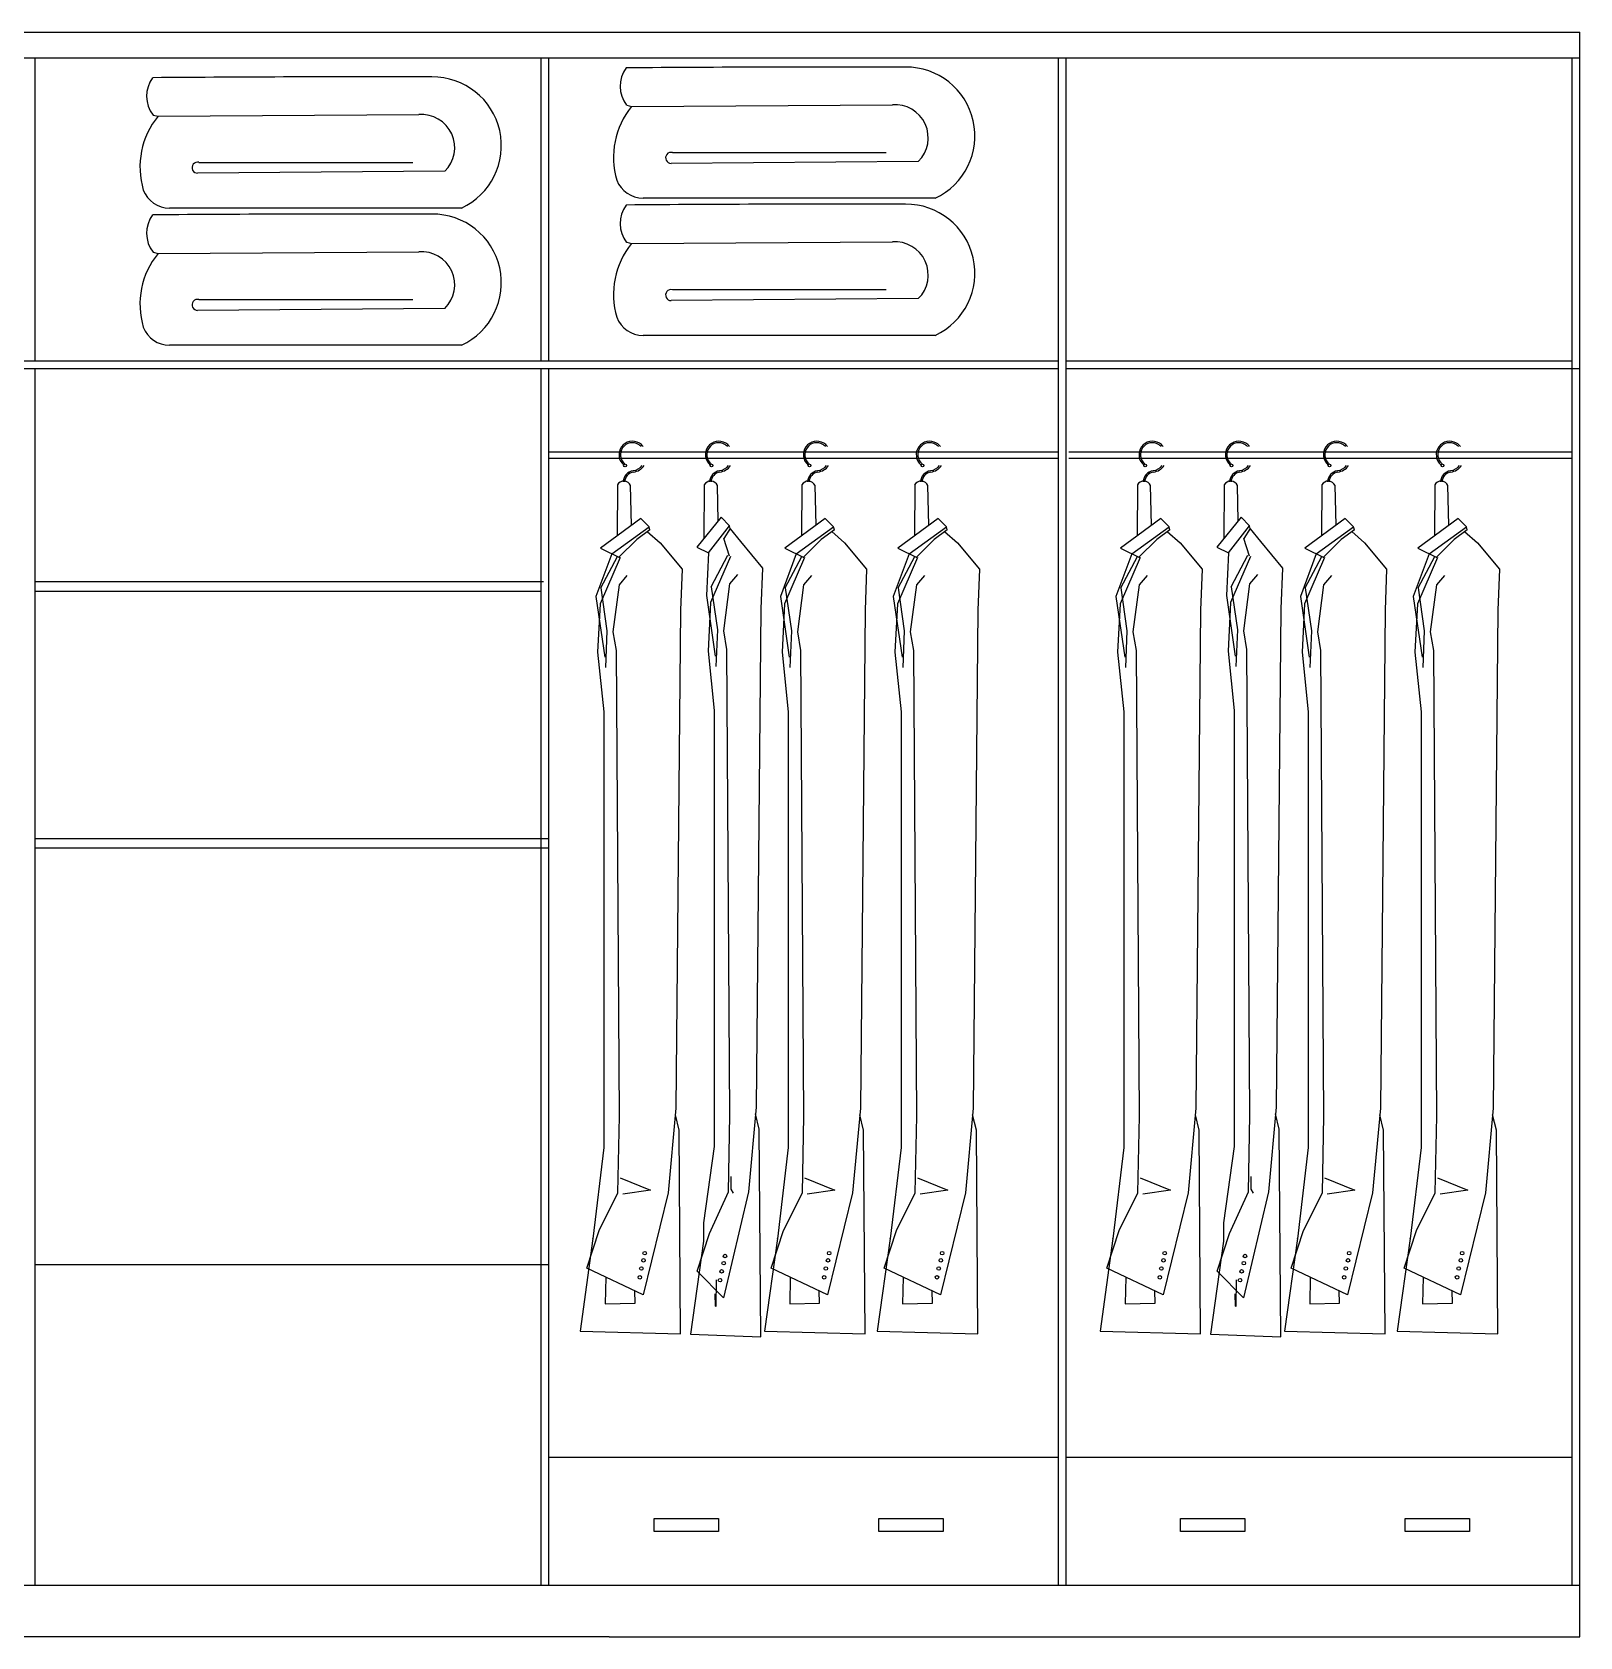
# Model space of a CAD drawing. Header units: millimetres. Extents: x 0 to 4012, y 0 to 2500.
# Drawn here: x 1601 to 4012, y 0 to 2500 of the extents above; entities that cross this region are included whole.
import ezdxf

# ---------------------------------------------------------------- set-up
doc = ezdxf.new("R2010")
doc.units = ezdxf.units.MM
doc.layers.add('家私', color=2, linetype='Continuous')

msp = doc.modelspace()

# ---------------------------------------------------------------- linework, layer by layer
at = {"color": 7}
for p, q in [((0, 2500), (3200, 2500)), ((3200, 2500), (4012, 2500)), ((4012, 0), (4012, 2500)), ((0, 2460), (3200, 2460)), ((1606, 1987.9), (1606, 2460)), ((2394, 1987.9), (2394, 2460)), ((2406, 1987.9), (2406, 2460)), ((3200, 80), (3200, 2460)), ((3200, 2460), (4012, 2460)), ((3212, 80), (3212, 2460)), ((4000, 80), (4000, 2460)), ((0, 1987.9), (3200, 1987.9)), ((0, 1975.9), (3200, 1975.9)), ((1606, 80), (1606, 1975.9)), ((2394, 80), (2394, 1975.9)), ((2406, 80), (2406, 1975.9)), ((3212, 1987.9), (4000, 1987.9)), ((3212, 1975.9), (4012, 1975.9)), ((2406, 1846.2), (3200, 1846.2)), ((2406, 1836.2), (3200, 1836.2)), ((3216, 1846.2), (4000, 1846.2)), ((3216, 1836.2), (4000, 1836.2)), ((2512.7, 1794.5), (2512.2, 1715.1)), ((2534.8, 1731.8), (2533.3, 1793.6)), ((2647.9, 1794.5), (2647.4, 1710.7)), ((2669.8, 1738.6), (2668.5, 1793.6)), ((2800, 1794.5), (2799.5, 1715.1)), ((2822.1, 1731.8), (2820.6, 1793.6)), ((2975.9, 1794.5), (2975.4, 1715.1)), ((2998, 1731.8), (2996.5, 1793.6)), ((3322.7, 1794.5), (3322.2, 1715.1)), ((3344.8, 1731.8), (3343.3, 1793.6)), ((3457.9, 1794.5), (3457.4, 1710.7)), ((3479.8, 1738.6), (3478.5, 1793.6)), ((3610, 1794.5), (3609.5, 1715.1)), ((3632.1, 1731.8), (3630.6, 1793.6)), ((3785.9, 1794.5), (3785.4, 1715.1)), ((3808, 1731.8), (3806.5, 1793.6)), ((2549.3, 1742.5), (2486.2, 1695.8)), ((2504, 1687.4), (2562.3, 1729.4)), ((2549.3, 1742.5), (2562.3, 1729.4)), ((2563.4, 1724.8), (2562.3, 1729.4)), ((2674.3, 1744.1), (2636.7, 1697.4)), ((2654.6, 1689), (2687.3, 1731.1)), ((2674.3, 1744.1), (2687.3, 1731.1)), ((2688.4, 1726.5), (2678.4, 1711.1)), ((2688.4, 1726.5), (2687.3, 1731.1)), ((2688.2, 1726.2), (2704.3, 1706.2)), ((2836.5, 1742.5), (2773.4, 1695.8)), ((2791.3, 1687.4), (2849.5, 1729.4)), ((2836.5, 1742.5), (2849.5, 1729.4)), ((2850.7, 1724.8), (2849.5, 1729.4)), ((3012.4, 1742.5), (2949.3, 1695.8)), ((2967.1, 1687.4), (3025.4, 1729.4)), ((3012.4, 1742.5), (3025.4, 1729.4)), ((3026.6, 1724.8), (3025.4, 1729.4)), ((3359.3, 1742.5), (3296.2, 1695.8)), ((3314, 1687.4), (3372.3, 1729.4)), ((3359.3, 1742.5), (3372.3, 1729.4)), ((3373.4, 1724.8), (3372.3, 1729.4)), ((3484.3, 1744.1), (3446.7, 1697.4)), ((3464.6, 1689), (3497.3, 1731.1)), ((3484.3, 1744.1), (3497.3, 1731.1)), ((3498.4, 1726.5), (3488.4, 1711.1)), ((3498.4, 1726.5), (3497.3, 1731.1)), ((3498.2, 1726.2), (3514.3, 1706.2)), ((3646.5, 1742.5), (3583.4, 1695.8)), ((3601.3, 1687.4), (3659.5, 1729.4)), ((3646.5, 1742.5), (3659.5, 1729.4)), ((3660.7, 1724.8), (3659.5, 1729.4)), ((3822.4, 1742.5), (3759.3, 1695.8)), ((3777.1, 1687.4), (3835.4, 1729.4)), ((3822.4, 1742.5), (3835.4, 1729.4)), ((3836.6, 1724.8), (3835.4, 1729.4)), ((2515.2, 1682.1), (2542.9, 1709.4)), ((2563.4, 1724.8), (2542.9, 1709.4)), ((2559.3, 1721.8), (2579.3, 1704.6)), ((2579.5, 1704.5), (2613.7, 1663.1)), ((2687.3, 1683.7), (2678.4, 1711.1)), ((2704.5, 1706.2), (2738.7, 1664.8)), ((2802.5, 1682.1), (2830.1, 1709.4)), ((2850.7, 1724.8), (2830.1, 1709.4)), ((2846.6, 1721.8), (2866.5, 1704.6)), ((2866.7, 1704.5), (2900.9, 1663.1)), ((2978.4, 1682.1), (3006, 1709.4)), ((3026.6, 1724.8), (3006, 1709.4)), ((3022.5, 1721.8), (3042.4, 1704.6)), ((3042.6, 1704.5), (3076.8, 1663.1)), ((3325.2, 1682.1), (3352.9, 1709.4)), ((3373.4, 1724.8), (3352.9, 1709.4)), ((3369.3, 1721.8), (3389.3, 1704.6)), ((3389.5, 1704.5), (3423.7, 1663.1)), ((3497.3, 1683.7), (3488.4, 1711.1)), ((3514.5, 1706.2), (3548.7, 1664.8)), ((3612.5, 1682.1), (3640.1, 1709.4)), ((3660.7, 1724.8), (3640.1, 1709.4)), ((3656.6, 1721.8), (3676.5, 1704.6)), ((3676.7, 1704.5), (3710.9, 1663.1)), ((3788.4, 1682.1), (3816, 1709.4)), ((3836.6, 1724.8), (3816, 1709.4)), ((3832.5, 1721.8), (3852.4, 1704.6)), ((3852.6, 1704.5), (3886.8, 1663.1)), ((2504, 1687.4), (2479.3, 1620.7)), ((2517.1, 1681.4), (2486, 1609.5)), ((2486.2, 1695.8), (2517, 1681.2)), ((2487, 1634.4), (2512.7, 1683.3)), ((2636.7, 1697.4), (2654.6, 1689)), ((2654.6, 1689), (2651.4, 1622.4)), ((2689.1, 1683), (2658, 1611.2)), ((2659, 1636), (2684.7, 1684.9)), ((2791.3, 1687.4), (2766.6, 1620.7)), ((2804.3, 1681.4), (2773.2, 1609.5)), ((2773.4, 1695.8), (2804.3, 1681.2)), ((2774.3, 1634.4), (2800, 1683.3)), ((2967.1, 1687.4), (2942.5, 1620.7)), ((2980.2, 1681.4), (2949.1, 1609.5)), ((2949.3, 1695.8), (2980.2, 1681.2)), ((2950.1, 1634.4), (2975.8, 1683.3)), ((3314, 1687.4), (3289.3, 1620.7)), ((3327.1, 1681.4), (3296, 1609.5)), ((3296.2, 1695.8), (3327, 1681.2)), ((3297, 1634.4), (3322.7, 1683.3)), ((3446.7, 1697.4), (3464.6, 1689)), ((3464.6, 1689), (3461.4, 1622.4)), ((3499.1, 1683), (3468, 1611.2)), ((3469, 1636), (3494.7, 1684.9)), ((3601.3, 1687.4), (3576.6, 1620.7)), ((3614.3, 1681.4), (3583.2, 1609.5)), ((3583.4, 1695.8), (3614.3, 1681.2)), ((3584.3, 1634.4), (3610, 1683.3)), ((3777.1, 1687.4), (3752.5, 1620.7)), ((3790.2, 1681.4), (3759.1, 1609.5)), ((3759.3, 1695.8), (3790.2, 1681.2)), ((3760.1, 1634.4), (3785.8, 1683.3)), ((2516.1, 1638.7), (2528.2, 1653.4)), ((2613.7, 1663.1), (2611.2, 1599.7)), ((2688.1, 1640.4), (2700.3, 1655)), ((2738.7, 1664.8), (2736.2, 1601.4)), ((2803.3, 1638.7), (2815.5, 1653.4)), ((2900.9, 1663.1), (2898.5, 1599.7)), ((2979.2, 1638.7), (2991.4, 1653.4)), ((3076.8, 1663.1), (3074.4, 1599.7)), ((3326.1, 1638.7), (3338.2, 1653.4)), ((3423.7, 1663.1), (3421.2, 1599.7)), ((3498.1, 1640.4), (3510.3, 1655)), ((3548.7, 1664.8), (3546.2, 1601.4)), ((3613.3, 1638.7), (3625.5, 1653.4)), ((3710.9, 1663.1), (3708.5, 1599.7)), ((3789.2, 1638.7), (3801.4, 1653.4)), ((3886.8, 1663.1), (3884.4, 1599.7)), ((1606, 1644), (2397.4, 1644)), ((1606, 1629), (2394, 1629)), ((2487, 1634.4), (2496.5, 1567.1)), ((2506.3, 1565.6), (2516.1, 1638.7)), ((2659, 1636), (2668.5, 1568.8)), ((2678.3, 1567.3), (2688.1, 1640.4)), ((2774.3, 1634.4), (2783.7, 1567.1)), ((2793.6, 1565.6), (2803.3, 1638.7)), ((2950.1, 1634.4), (2959.6, 1567.1)), ((2969.4, 1565.6), (2979.2, 1638.7)), ((3297, 1634.4), (3306.5, 1567.1)), ((3316.3, 1565.6), (3326.1, 1638.7)), ((3469, 1636), (3478.5, 1568.8)), ((3488.3, 1567.3), (3498.1, 1640.4)), ((3584.3, 1634.4), (3593.7, 1567.1)), ((3603.6, 1565.6), (3613.3, 1638.7)), ((3760.1, 1634.4), (3769.6, 1567.1)), ((3779.4, 1565.6), (3789.2, 1638.7)), ((2479.3, 1620.7), (2493.1, 1526)), ((2486, 1609.5), (2481.9, 1533.9)), ((2651.4, 1622.4), (2665.1, 1527.7)), ((2658, 1611.2), (2653.9, 1535.6)), ((2736.2, 1601.4), (2728.9, 825.1)), ((2766.6, 1620.7), (2780.3, 1526)), ((2773.2, 1609.5), (2769.2, 1533.9)), ((2942.5, 1620.7), (2956.2, 1526)), ((2949.1, 1609.5), (2945.1, 1533.9)), ((3289.3, 1620.7), (3303.1, 1526)), ((3296, 1609.5), (3291.9, 1533.9)), ((3461.4, 1622.4), (3475.1, 1527.7)), ((3468, 1611.2), (3463.9, 1535.6)), ((3546.2, 1601.4), (3538.9, 825.1)), ((3576.6, 1620.7), (3590.3, 1526)), ((3583.2, 1609.5), (3579.2, 1533.9)), ((3752.5, 1620.7), (3766.2, 1526)), ((3759.1, 1609.5), (3755.1, 1533.9)), ((2611.2, 1599.7), (2603.9, 823.5)), ((2898.5, 1599.7), (2891.2, 823.5)), ((3074.4, 1599.7), (3067.1, 823.5)), ((3421.2, 1599.7), (3413.9, 823.5)), ((3708.5, 1599.7), (3701.2, 823.5)), ((3884.4, 1599.7), (3877.1, 823.5)), ((2496.5, 1567.1), (2494.2, 1510)), ((2511.2, 1536.4), (2506.3, 1565.6)), ((2668.5, 1568.8), (2666.2, 1511.7)), ((2683.2, 1538), (2678.3, 1567.3)), ((2783.7, 1567.1), (2781.5, 1510)), ((2798.4, 1536.4), (2793.6, 1565.6)), ((2959.6, 1567.1), (2957.3, 1510)), ((2974.3, 1536.4), (2969.4, 1565.6)), ((3306.5, 1567.1), (3304.2, 1510)), ((3321.2, 1536.4), (3316.3, 1565.6)), ((3478.5, 1568.8), (3476.2, 1511.7)), ((3493.2, 1538), (3488.3, 1567.3)), ((3593.7, 1567.1), (3591.5, 1510)), ((3608.4, 1536.4), (3603.6, 1565.6)), ((3769.6, 1567.1), (3767.3, 1510)), ((3784.3, 1536.4), (3779.4, 1565.6)), ((2481.9, 1533.9), (2491.7, 1441.3)), ((2516.1, 811.3), (2511.2, 1536.4)), ((2653.9, 1535.6), (2663.7, 1443)), ((2688.1, 812.9), (2683.2, 1538)), ((2769.2, 1533.9), (2778.9, 1441.3)), ((2803.3, 811.3), (2798.4, 1536.4)), ((2945.1, 1533.9), (2954.8, 1441.3)), ((2979.2, 811.3), (2974.3, 1536.4)), ((3291.9, 1533.9), (3301.7, 1441.3)), ((3326.1, 811.3), (3321.2, 1536.4)), ((3463.9, 1535.6), (3473.7, 1443)), ((3498.1, 812.9), (3493.2, 1538)), ((3579.2, 1533.9), (3588.9, 1441.3)), ((3613.3, 811.3), (3608.4, 1536.4)), ((3755.1, 1533.9), (3764.8, 1441.3)), ((3789.2, 811.3), (3784.3, 1536.4)), ((2491.7, 1441.3), (2491.7, 762.5)), ((2663.7, 1443), (2663.7, 764.2)), ((2778.9, 1441.3), (2778.9, 762.5)), ((2954.8, 1441.3), (2954.8, 762.5)), ((3301.7, 1441.3), (3301.7, 762.5)), ((3473.7, 1443), (3473.7, 764.2)), ((3588.9, 1441.3), (3588.9, 762.5)), ((3764.8, 1441.3), (3764.8, 762.5)), ((1606, 1244), (2406, 1244)), ((1606, 1229), (2406, 1229)), ((2728.9, 825.1), (2716.7, 693.5)), ((3538.9, 825.1), (3526.7, 693.5)), ((2513.6, 691.9), (2516.1, 811.3)), ((2603.9, 823.5), (2591.7, 691.9)), ((2608.8, 789.3), (2603, 813.5)), ((2685.6, 693.5), (2688.1, 812.9)), ((2733.8, 791), (2728, 815.1)), ((2800.9, 691.9), (2803.3, 811.3)), ((2891.2, 823.5), (2879, 691.9)), ((2896.1, 789.3), (2890.2, 813.5)), ((2976.8, 691.9), (2979.2, 811.3)), ((3067.1, 823.5), (3054.9, 691.9)), ((3071.9, 789.3), (3066.1, 813.5)), ((3323.6, 691.9), (3326.1, 811.3)), ((3413.9, 823.5), (3401.7, 691.9)), ((3418.8, 789.3), (3413, 813.5)), ((3495.6, 693.5), (3498.1, 812.9)), ((3543.8, 791), (3538, 815.1)), ((3610.9, 691.9), (3613.3, 811.3)), ((3701.2, 823.5), (3689, 691.9)), ((3706.1, 789.3), (3700.2, 813.5)), ((3786.8, 691.9), (3789.2, 811.3)), ((3877.1, 823.5), (3864.9, 691.9)), ((3881.9, 789.3), (3876.1, 813.5)), ((2611.2, 472.2), (2608.8, 789.3)), ((2736.2, 467.7), (2733.8, 791)), ((2898.5, 472.2), (2896.1, 789.3)), ((3074.4, 472.2), (3071.9, 789.3)), ((3421.2, 472.2), (3418.8, 789.3)), ((3546.2, 467.7), (3543.8, 791)), ((3708.5, 472.2), (3706.1, 789.3)), ((3884.4, 472.2), (3881.9, 789.3)), ((2491.7, 762.5), (2474.6, 620)), ((2663.7, 764.2), (2646.6, 644.8)), ((2778.9, 762.5), (2761.9, 620)), ((2954.8, 762.5), (2937.7, 620)), ((3301.7, 762.5), (3284.6, 620)), ((3473.7, 764.2), (3456.6, 644.8)), ((3588.9, 762.5), (3571.9, 620)), ((3764.8, 762.5), (3747.7, 620)), ((2517.2, 715.4), (2564.2, 695.8)), ((2689.2, 717.1), (2689.2, 697.5)), ((2804.4, 715.4), (2851.4, 695.8)), ((2980.3, 715.4), (3027.3, 695.8)), ((3327.2, 715.4), (3374.2, 695.8)), ((3499.2, 717.1), (3499.2, 697.5)), ((3614.4, 715.4), (3661.4, 695.8)), ((3790.3, 715.4), (3837.3, 695.8)), ((2484.3, 633), (2513.6, 691.9)), ((2564.2, 695.8), (2521.1, 689.6)), ((2591.7, 691.9), (2552.9, 532.9)), ((2656.4, 628.6), (2685.6, 693.5)), ((2716.7, 693.5), (2677.9, 528.4)), ((2689.2, 697.5), (2693.1, 691.2)), ((2771.6, 633), (2800.9, 691.9)), ((2851.4, 695.8), (2808.4, 689.6)), ((2879, 691.9), (2840.2, 532.9)), ((2947.5, 633), (2976.8, 691.9)), ((3027.3, 695.8), (2984.2, 689.6)), ((3054.9, 691.9), (3016, 532.9)), ((3294.3, 633), (3323.6, 691.9)), ((3374.2, 695.8), (3331.1, 689.6)), ((3401.7, 691.9), (3362.9, 532.9)), ((3466.4, 628.6), (3495.6, 693.5)), ((3526.7, 693.5), (3487.9, 528.4)), ((3499.2, 697.5), (3503.1, 691.2)), ((3581.6, 633), (3610.9, 691.9)), ((3661.4, 695.8), (3618.4, 689.6)), ((3689, 691.9), (3650.2, 532.9)), ((3757.5, 633), (3786.8, 691.9)), ((3837.3, 695.8), (3794.2, 689.6)), ((3864.9, 691.9), (3826, 532.9)), ((2465.1, 574.3), (2484.3, 633)), ((2637.1, 569.9), (2656.4, 628.6)), ((2646.6, 644.8), (2646.6, 616.4)), ((2752.4, 574.3), (2771.6, 633)), ((2928.2, 574.3), (2947.5, 633)), ((3275.1, 574.3), (3294.3, 633)), ((3447.1, 569.9), (3466.4, 628.6)), ((3456.6, 644.8), (3456.6, 616.4)), ((3562.4, 574.3), (3581.6, 633)), ((3738.2, 574.3), (3757.5, 633)), ((2474.6, 620.8), (2454.5, 476.3)), ((2474.6, 620), (2474.6, 620.8)), ((2646.6, 616.4), (2626.5, 471.8)), ((2761.9, 620.8), (2741.7, 476.3)), ((2761.9, 620), (2761.9, 620.8)), ((2937.7, 620.8), (2917.6, 476.3)), ((2937.7, 620), (2937.7, 620.8)), ((3284.6, 620.8), (3264.5, 476.3)), ((3284.6, 620), (3284.6, 620.8)), ((3456.6, 616.4), (3436.5, 471.8)), ((3571.9, 620.8), (3551.7, 476.3)), ((3571.9, 620), (3571.9, 620.8)), ((3747.7, 620.8), (3727.6, 476.3)), ((3747.7, 620), (3747.7, 620.8)), ((1606, 580), (2406, 580)), ((2552.9, 532.9), (2465.1, 574.3)), ((2494.5, 560.4), (2493.8, 519)), ((2677.9, 528.4), (2637.1, 569.9)), ((2666.6, 556), (2665.9, 514.6)), ((2840.2, 532.9), (2752.4, 574.3)), ((2781.8, 560.4), (2781.1, 519)), ((3016, 532.9), (2928.2, 574.3)), ((2957.7, 560.4), (2957, 519)), ((3362.9, 532.9), (3275.1, 574.3)), ((3304.5, 560.4), (3303.8, 519)), ((3487.9, 528.4), (3447.1, 569.9)), ((3476.6, 556), (3475.9, 514.6)), ((3650.2, 532.9), (3562.4, 574.3)), ((3591.8, 560.4), (3591.1, 519)), ((3826, 532.9), (3738.2, 574.3)), ((3767.7, 560.4), (3767, 519)), ((2540.4, 519.9), (2539.8, 539)), ((2665.4, 515.4), (2664.8, 534.6)), ((2827.7, 519.9), (2827.1, 539)), ((3003.6, 519.9), (3003, 539)), ((3350.4, 519.9), (3349.8, 539)), ((3475.4, 515.4), (3474.8, 534.6)), ((3637.7, 519.9), (3637.1, 539)), ((3813.6, 519.9), (3813, 539)), ((2493.8, 519), (2540.4, 519.9)), ((2665.9, 514.6), (2665.4, 515.4)), ((2781.1, 519), (2827.7, 519.9)), ((2957, 519), (3003.6, 519.9)), ((3303.8, 519), (3350.4, 519.9)), ((3475.9, 514.6), (3475.4, 515.4)), ((3591.1, 519), (3637.7, 519.9)), ((3767, 519), (3813.6, 519.9)), ((2454.5, 476.3), (2611.2, 472.2)), ((2741.7, 476.3), (2898.5, 472.2)), ((2917.6, 476.3), (3074.4, 472.2)), ((3264.5, 476.3), (3421.2, 472.2)), ((3551.7, 476.3), (3708.5, 472.2)), ((3727.6, 476.3), (3884.4, 472.2)), ((2626.5, 471.8), (2736.2, 467.7)), ((3436.5, 471.8), (3546.2, 467.7)), ((2406, 280), (3200, 280)), ((2406, 80), (2406, 280)), ((3212, 280), (4000, 280)), ((2570, 184.3), (2670, 184.3)), ((2570, 164.3), (2570, 184.3)), ((2670, 184.3), (2670, 164.3)), ((2920, 184.3), (3020, 184.3)), ((2920, 164.3), (2920, 184.3)), ((3020, 184.3), (3020, 164.3)), ((3390, 164.3), (3390, 184.3)), ((3390, 184.3), (3490, 184.3)), ((3490, 184.3), (3490, 164.3)), ((3740, 164.3), (3740, 184.3)), ((3740, 184.3), (3840, 184.3)), ((3840, 184.3), (3840, 164.3)), ((2670, 164.3), (2570, 164.3)), ((3020, 164.3), (2920, 164.3)), ((3490, 164.3), (3390, 164.3)), ((3840, 164.3), (3740, 164.3)), ((4012, 80), (0, 80)), ((2500, 0), (0, 0)), ((2500, 0), (4012, 0))]:
    msp.add_line(p, q, dxfattribs=at)
for centre, radius in [((2524.7, 1824.9), 2.21), ((2659.3, 1824.9), 2.21), ((2812, 1824.9), 2.21), ((2987.9, 1824.9), 2.21), ((3334.7, 1824.9), 2.21), ((3469.3, 1824.9), 2.21), ((3622, 1824.9), 2.21), ((3797.9, 1824.9), 2.21), ((2555.3, 597.7), 2.74), ((2842.6, 597.7), 2.74), ((3018.5, 597.7), 2.74), ((3365.3, 597.7), 2.74), ((3652.6, 597.7), 2.74), ((3828.5, 597.7), 2.74), ((2550.1, 573.8), 2.74), ((2553.4, 586.6), 2.74), ((2678.4, 582.2), 2.74), ((2680.3, 593.3), 2.74), ((2837.3, 573.8), 2.74), ((2840.7, 586.6), 2.74), ((3013.2, 573.8), 2.74), ((3016.5, 586.6), 2.74), ((3360.1, 573.8), 2.74), ((3363.4, 586.6), 2.74), ((3488.4, 582.2), 2.74), ((3490.3, 593.3), 2.74), ((3647.3, 573.8), 2.74), ((3650.7, 586.6), 2.74), ((3823.2, 573.8), 2.74), ((3826.5, 586.6), 2.74), ((2547.6, 560.2), 2.74), ((2672.6, 555.8), 2.74), ((2675.1, 569.4), 2.74), ((2834.8, 560.2), 2.74), ((3010.7, 560.2), 2.74), ((3357.6, 560.2), 2.74), ((3482.6, 555.8), 2.74), ((3485.1, 569.4), 2.74), ((3644.8, 560.2), 2.74), ((3820.7, 560.2), 2.74)]:
    msp.add_circle(centre, radius, dxfattribs=at)
for centre, radius, start, end in [((2536.1, 1841.7), 20.9, 58.8889, 230.4094), ((2536.1, 1841.7), 18.6, 58.8889, 230.4094), ((2534.3, 1838.7), 22.1, 46.2084, 58.8889), ((2534.3, 1838.7), 24.4, 40.831, 58.8889), ((2670.7, 1841.7), 20.9, 58.8889, 230.4094), ((2670.7, 1841.7), 18.6, 58.8889, 230.4094), ((2668.9, 1838.7), 22.1, 46.2084, 58.8889), ((2668.9, 1838.7), 24.4, 40.831, 58.8889), ((2823.3, 1841.7), 20.9, 58.8889, 230.4094), ((2823.3, 1841.7), 18.6, 58.8889, 230.4094), ((2821.5, 1838.7), 22.1, 46.2084, 58.8889), ((2821.5, 1838.7), 24.4, 40.831, 58.8889), ((2999.2, 1841.7), 20.9, 58.8889, 230.4094), ((2999.2, 1841.7), 18.6, 58.8889, 230.4094), ((2997.4, 1838.7), 22.1, 46.2084, 58.8889), ((2997.4, 1838.7), 24.4, 40.831, 58.8889), ((3346.1, 1841.7), 20.9, 58.8889, 230.4094), ((3346.1, 1841.7), 18.6, 58.8889, 230.4094), ((3344.3, 1838.7), 22.1, 46.2084, 58.8889), ((3344.3, 1838.7), 24.4, 40.831, 58.8889), ((3480.7, 1841.7), 20.9, 58.8889, 230.4094), ((3480.7, 1841.7), 18.6, 58.8889, 230.4094), ((3478.9, 1838.7), 22.1, 46.2084, 58.8889), ((3478.9, 1838.7), 24.4, 40.831, 58.8889), ((3633.3, 1841.7), 20.9, 58.8889, 230.4094), ((3633.3, 1841.7), 18.6, 58.8889, 230.4094), ((3631.5, 1838.7), 22.1, 46.2084, 58.8889), ((3631.5, 1838.7), 24.4, 40.831, 58.8889), ((3809.2, 1841.7), 20.9, 58.8889, 230.4094), ((3809.2, 1841.7), 18.6, 58.8889, 230.4094), ((3807.4, 1838.7), 22.1, 46.2084, 58.8889), ((3807.4, 1838.7), 24.4, 40.831, 58.8889), ((2522.8, 1788.9), 11.6, 24.2419, 150.7783), ((2540, 1798.6), 18.3, 98.1438, 177.8717), ((2540, 1798.6), 16, 98.1438, 177.7449), ((2534.3, 1838.7), 22.1, 278.1438, 320.7311), ((2534.3, 1838.7), 24.4, 278.1438, 325.0188), ((2658, 1788.9), 11.6, 24.2419, 150.7783), ((2674.6, 1798.6), 18.3, 98.1438, 177.8717), ((2674.6, 1798.6), 16, 98.1438, 177.7449), ((2668.9, 1838.7), 22.1, 278.1438, 320.7311), ((2668.9, 1838.7), 24.4, 278.1438, 325.0188), ((2810.1, 1788.9), 11.6, 24.2419, 150.7783), ((2827.3, 1798.6), 18.3, 98.1438, 177.8717), ((2827.3, 1798.6), 16, 98.1438, 177.7449), ((2821.5, 1838.7), 22.1, 278.1438, 320.7311), ((2821.5, 1838.7), 24.4, 278.1438, 325.0188), ((2985.9, 1788.9), 11.6, 24.2419, 150.7783), ((3003.2, 1798.6), 18.3, 98.1438, 177.8717), ((3003.2, 1798.6), 16, 98.1438, 177.7449), ((2997.4, 1838.7), 22.1, 278.1438, 320.7311), ((2997.4, 1838.7), 24.4, 278.1438, 325.0188), ((3332.8, 1788.9), 11.6, 24.2419, 150.7783), ((3350, 1798.6), 18.3, 98.1438, 177.8717), ((3350, 1798.6), 16, 98.1438, 177.7449), ((3344.3, 1838.7), 22.1, 278.1438, 320.7311), ((3344.3, 1838.7), 24.4, 278.1438, 325.0188), ((3468, 1788.9), 11.6, 24.2419, 150.7783), ((3484.6, 1798.6), 18.3, 98.1438, 177.8717), ((3484.6, 1798.6), 16, 98.1438, 177.7449), ((3478.9, 1838.7), 22.1, 278.1438, 320.7311), ((3478.9, 1838.7), 24.4, 278.1438, 325.0188), ((3620.1, 1788.9), 11.6, 24.2419, 150.7783), ((3637.3, 1798.6), 18.3, 98.1438, 177.8717), ((3637.3, 1798.6), 16, 98.1438, 177.7449), ((3631.5, 1838.7), 22.1, 278.1438, 320.7311), ((3631.5, 1838.7), 24.4, 278.1438, 325.0188), ((3795.9, 1788.9), 11.6, 24.2419, 150.7783), ((3813.2, 1798.6), 18.3, 98.1438, 177.8717), ((3813.2, 1798.6), 16, 98.1438, 177.7449), ((3807.4, 1838.7), 22.1, 278.1438, 320.7311), ((3807.4, 1838.7), 24.4, 278.1438, 325.0188)]:
    msp.add_arc(centre, radius, start, end, dxfattribs=at)
at = {"layer": '家私', "color": 7}
for p, q in [((2527.2, 2386.1), (2534.8, 2384.2)), ((2534.8, 2384.2), (2941, 2386.8)), ((1789.6, 2370.8), (1797.2, 2368.9)), ((1797.2, 2368.9), (2203.4, 2371.4)), ((2598.5, 2312.4), (2931.6, 2312.4)), ((2243.8, 2283.2), (1858.9, 2280.2)), ((1860.9, 2297.1), (2194, 2297.1)), ((2981.4, 2298.5), (2596.5, 2295.5)), ((2269.8, 2225.9), (1815.1, 2225.9)), ((3007.5, 2241.3), (2552.7, 2241.3)), ((1789.6, 2157.1), (1797.2, 2155.2)), ((1797.2, 2155.2), (2203.4, 2157.8)), ((2527.2, 2172.5), (2534.8, 2170.6)), ((2534.8, 2170.6), (2941, 2173.1)), ((1860.9, 2083.4), (2194, 2083.4)), ((2981.4, 2084.8), (2596.5, 2081.8)), ((2598.5, 2098.8), (2931.6, 2098.8)), ((2243.8, 2069.5), (1858.9, 2066.5)), ((3007.5, 2027.6), (2552.7, 2027.6)), ((2269.8, 2012.2), (1815.1, 2012.2))]:
    msp.add_line(p, q, dxfattribs=at)
for centre, radius, start, end in [((1827, 2400.3), 47.7, 143.1809, 218.2472), ((2129, -39450.9), 41881.2, 89.87023, 90.46534), ((2224.9, 2323.1), 107.1, 294.8344, 90.5457), ((2564.6, 2415.7), 47.7, 143.1809, 218.2472), ((2866.6, -39435.6), 41881.2, 89.87023, 90.46534), ((2962.5, 2338.4), 107.1, 294.8344, 90.5457), ((2631.8, 2305.1), 125.2, 140.7813, 196.5816), ((2945.3, 2335.4), 51.6, 314.4132, 94.7681), ((1894.2, 2289.7), 125.2, 140.7813, 196.5816), ((2207.7, 2320), 51.6, 314.4132, 94.7681), ((2596.4, 2304.1), 8.59, 75.823, 270.7467), ((1858.8, 2288.8), 8.59, 75.823, 270.7467), ((1815.1, 2269.7), 43.8, 201.025, 270), ((2552.7, 2285.1), 43.8, 201.025, 270), ((2564.6, 2202), 47.7, 143.1809, 218.2472), ((2866.6, -39649.2), 41881.2, 89.87023, 90.46534), ((2962.5, 2124.8), 107.1, 294.8344, 90.5457), ((1827, 2186.6), 47.7, 143.1809, 218.2472), ((2129, -39664.6), 41881.2, 89.87023, 90.46534), ((2224.9, 2109.4), 107.1, 294.8344, 90.5457), ((1894.2, 2076), 125.2, 140.7813, 196.5816), ((2207.7, 2106.3), 51.6, 314.4132, 94.7681), ((2631.8, 2091.4), 125.2, 140.7813, 196.5816), ((2945.3, 2121.7), 51.6, 314.4132, 94.7681), ((1858.8, 2075.1), 8.59, 75.823, 270.7467), ((2596.4, 2090.4), 8.59, 75.823, 270.7467), ((2552.7, 2071.4), 43.8, 201.025, 270), ((1815.1, 2056), 43.8, 201.025, 270)]:
    msp.add_arc(centre, radius, start, end, dxfattribs=at)

doc.saveas('drawing.dxf')
